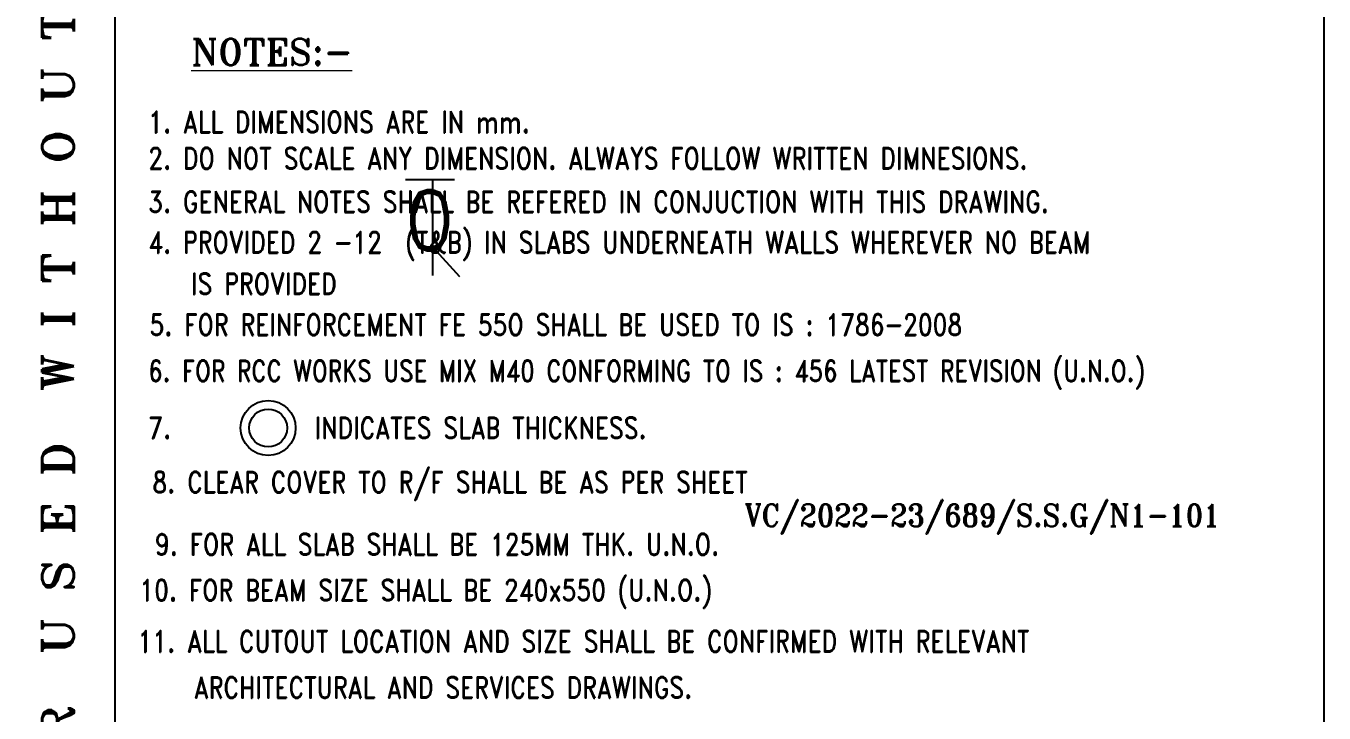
# Model space of a CAD drawing. Header units: millimetres. Extents: x 2061841 to 105821645, y -77612 to 48520811.
# Drawn here: x 105687311 to 105699656, y 48447342 to 48453872 of the extents above; entities that cross this region are included whole.
import ezdxf
from ezdxf.enums import TextEntityAlignment as Align

# ---------------------------------------------------------------- set-up
doc = ezdxf.new("R2010")
doc.units = ezdxf.units.MM
doc.header["$LTSCALE"] = 10
doc.header["$MEASUREMENT"] = 0
for name, color, linetype in [('BEAM', 4, 'Continuous'), ('BORDER', 5, 'Continuous'), ('S-OPENING', 6, 'Continuous'), ('SHEET-TEXT', 7, 'Continuous'), ('T', 2, 'Continuous')]:
    doc.layers.add(name, color=color, linetype=linetype)
for name, color, linetype, lineweight in [('COL', 1, 'Continuous', 0), ('TEXT', 2, 'Continuous', 25), ('TEXT 3', 1, 'Continuous', 18)]:
    doc.layers.add(name, color=color, linetype=linetype, lineweight=lineweight)
doc.styles.add('RD', font='romand.shx', dxfattribs={"width": 0.9, "height": 225})
doc.styles.add('ROMAND', font='romand', dxfattribs={"height": 200})
doc.styles.add('RT', font='romant.shx', dxfattribs={"height": 250})

# ---------------------------------------------------------------- blocks, each defined once
blk = doc.blocks.new('T')
at = {"layer": 'BEAM'}
for p, q in [((-183.3, 386.1), (111.7, 386.1)), ((-21.4, 386.1), (-21.4, -194.3)), ((-21.4, -21), (142.7, -200))]:
    blk.add_line(p, q, dxfattribs=at)
at = {"layer": 'COL', "color": 2, "style": 'ROMAND'}
blk.add_text('0', height=364.5, dxfattribs=at).set_placement((-194.4, -42.3))
blk = doc.blocks.new('TOWER-A TYPICAL FLOOR FRAMING PLAN N')
at = {"layer": 'BORDER', "color": 5}
blk.add_line((102925156.3, 48562374.5, 101.1), (102925156.3, 48502974.5, 101.1), dxfattribs=at)
at = {"layer": 'BORDER', "elevation": 101.1}
blk.add_lwpolyline([(102852555.8, 48502974.5), (102936655.8, 48502974.5), (102936655.8, 48562374.5), (102852555.8, 48562374.5)], close=True, dxfattribs=at)
at = {"layer": 'T'}
for radius in [261.5, 179.9]:
    blk.add_circle((102926614.2, 48548066, 101.1), radius, dxfattribs=at)
at = {"layer": 'T', "ltscale": 20, "xscale": 1.574045668588952, "yscale": 1.574045668588952, "zscale": 1.574045668588952}
blk.add_blockref('T', (102928209.9, 48549819.6, 101.1), dxfattribs=at)
at = {"layer": 'SHEET-TEXT', "color": 1, "style": 'RT', "width": 0.9}
blk.add_text('VC/2022-23/689/S.S.G/N1-101', height=212.5, dxfattribs=at).set_placement((102931144.2, 48547129.6, 113.7))
at = {"layer": 'T', "style": 'RD'}
for s, width, p in [('1. ALL DIMENSIONS ARE IN mm.', 0.8, (102925473.4, 48550872.1, 101.1)), ('2. DO NOT SCALE ANY DIMENSION. ALWAYS FOLLOW WRITTEN DIMNESIONS.', 0.8, (102925473.4, 48550526.5, 101.1)), ('3. GENERAL NOTES SHALL BE REFERED IN CONJUCTION WITH THIS DRAWING.', 0.8, (102925473.4, 48550112.8, 101.1)), ('4. PROVIDED 2 -12  (T&B) IN SLABS UNDERNEATH WALLS WHEREVER NO BEAM ', 0.8, (102925473.4, 48549727.7, 101.1)), ('IS PROVIDED', 0.8, (102925879.5, 48549333.3, 101.1)), ('5. FOR REINFORCEMENT FE 55O SHALL BE USED TO IS : 1786-2008  ', 0.8, (102925485.6, 48548944.7, 101.1)), ('6. FOR RCC WORKS USE MIX M40 CONFORMING TO IS : 456 LATEST REVISION (U.N.O.)', 0.78, (102925473.4, 48548506.3, 101.1)), ('7.           INDICATES SLAB THICKNESS.', 0.8, (102925473.4, 48547964.7, 101.1)), ('8. CLEAR COVER TO R/F SHALL BE AS PER SHEET', 0.8, (102925513.4, 48547448.5, 113.7)), ('9. FOR ALL SLAB SHALL BE 125MM THK. U.N.O. ', 0.8, (102925537.4, 48546857.3, 113.7)), ('10. FOR BEAM SIZE SHALL BE 240x550 (U.N.O.)  ', 0.8, (102925389.2, 48546421.7, 151.4)), ('11. ALL CUTOUT LOCATION AND SIZE SHALL BE CONFIRMED WITH RELEVANT ', 0.8, (102925372.4, 48545935.8, 113.7)), ('ARCHITECTURAL AND SERVICES DRAWINGS.', 0.8, (102925907.6, 48545496.7, 101.1))]:
    blk.add_text(s, height=205.126, dxfattribs=dict(at, width=width)).set_placement(p)
at = {"layer": 'TEXT', "color": 1, "style": 'RT', "width": 0.939798}
blk.add_text('T H I S   D R A W I N G   I S   P R O P E R T Y   O F   V I N T E C H   C O N S U L T A N T S  A N D  S H A L L  N O T  B E  R E P R O D U C E D  O R  U S E D  W I T H O U T  W R I T T E N  P E R M I S S I O N.', height=299.999, rotation=90, dxfattribs=at).set_placement((102924765.5, 48503095.8, 101.1), (102924765.5, 48561927, 101.1), align=Align.FIT)
at = {"layer": 'TEXT 3', "style": 'RT'}
blk.add_text('%%UNOTES:-', height=250, dxfattribs=at).set_placement((102925881.5, 48551514.2, 101.1))

msp = doc.modelspace()

# ---------------------------------------------------------------- block references
at = {"layer": 'S-OPENING'}
msp.add_blockref('TOWER-A TYPICAL FLOOR FRAMING PLAN N', (2763000.3, -98014.7), dxfattribs=at)

doc.saveas('drawing.dxf')
